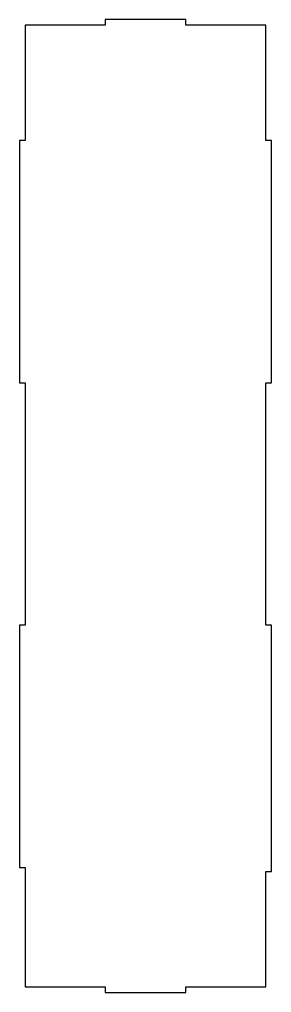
# Model space of a CAD drawing. Header units: millimetres. Extents: x -131 to 131, y -506 to 506.
import ezdxf

# ---------------------------------------------------------------- set-up
doc = ezdxf.new("R2010")
doc.units = ezdxf.units.MM

msp = doc.modelspace()

# ---------------------------------------------------------------- linework, layer by layer
msp.add_lwpolyline([(-42, -500), (-42, -506), (42, -506), (42, -500), (125, -500), (125, -380), (131, -380), (131, -124), (125, -124), (125, 128), (131, 128), (131, 380), (125, 380), (125, 500), (42, 500), (42, 506), (-42, 506), (-42, 500), (-125, 500), (-125, 380), (-131, 380), (-131, 128), (-125, 128), (-125, -124), (-131, -124), (-131, -376), (-125, -376), (-125, -500)], close=True)

doc.saveas('drawing.dxf')
